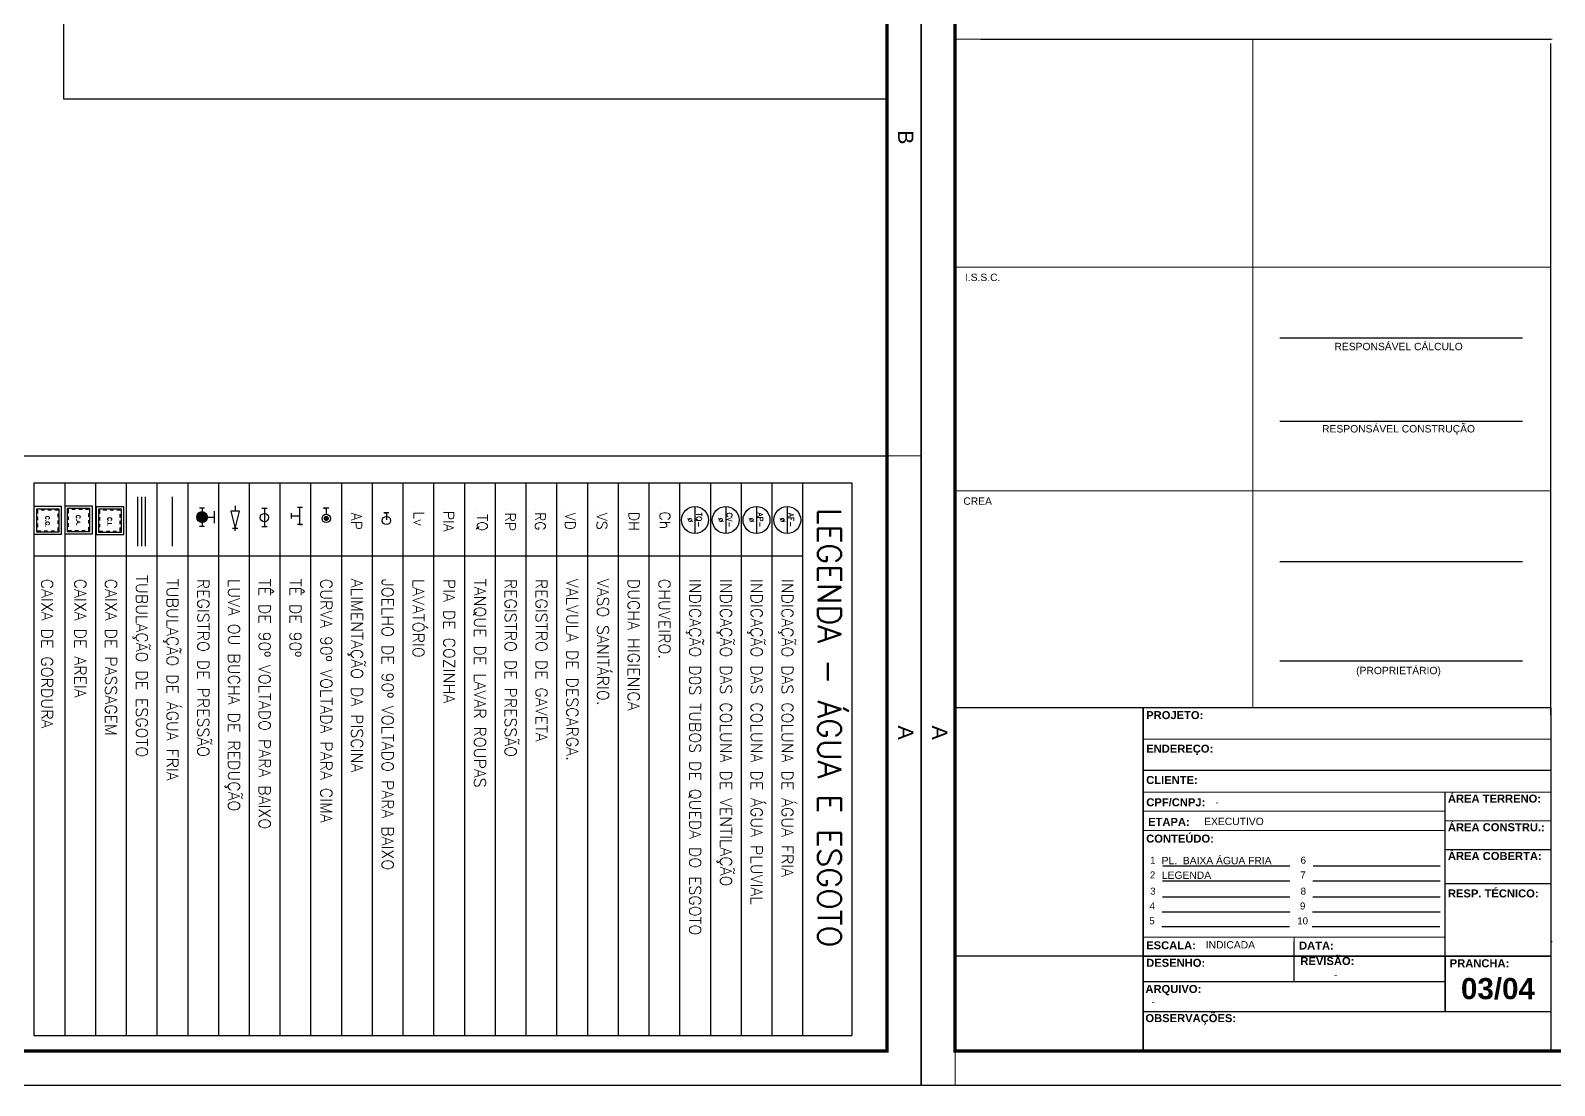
# Model space of a CAD drawing. Header units: millimetres. Extents: x 1904 to 2142, y -1319 to -1235.
# Drawn here: x 1937.5 to 1982.28, y -1319.03 to -1288.02 of the extents above; entities that cross this region are included whole.
import ezdxf
from ezdxf.enums import TextEntityAlignment as Align

# ---------------------------------------------------------------- set-up
doc = ezdxf.new("R2010")
doc.units = ezdxf.units.MM
doc.header["$LTSCALE"] = 30
doc.linetypes.add('HIDDEN', pattern=[0.375, 0.25, -0.125])
doc.linetypes.add('HIDDENX2', pattern=[0.75, 0.5, -0.25])
doc.layers.get('0').update_dxf_attribs({"linetype": 'CONTINUOUS'})
for name, color, linetype in [('A-PEN-R', 1, 'CONTINUOUS'), ('A-PEN-Y', 2, 'CONTINUOUS'), ('E-txt-g', 3, 'CONTINUOUS'), ('Eixo', 4, 'HIDDENX2'), ('HIDROGRAFIA', 4, 'CONTINUOUS'), ("LINHA - PROJETU'S", 1, 'CONTINUOUS'), ('P2', 1, 'CONTINUOUS'), ("PRANCHA - PROJETU'S", 7, 'CONTINUOUS'), ('TUBULAÇÃO_ESGOTO', 5, 'CONTINUOUS'), ('TUBULAÇÃO_HIDRÁULICA', 3, 'CONTINUOUS'), ('TXT_0', 7, 'CONTINUOUS'), ('TXT_1', 2, 'CONTINUOUS'), ('TXT_2', 6, 'CONTINUOUS')]:
    doc.layers.add(name, color=color, linetype=linetype)
doc.styles.add('ADITIVOCAD', font='ROMANS.shx')
doc.styles.add('ARIAL', font='arial.ttf', dxfattribs={"height": 2})
doc.styles.add('HELVET', font='HELVET.SHX')
doc.styles.add('R80', font='simplex.shx', dxfattribs={"height": 12})

# ---------------------------------------------------------------- blocks, each defined once
blk = doc.blocks.new('ADFSGASDFG')
at = {"layer": "PRANCHA - PROJETU'S", "color": 1}
for p, q in [((360.678, 107.346), (276.578, 107.346)), ((360.678, 47.946), (360.678, 107.346)), ((276.578, 47.946), (360.678, 47.946))]:
    blk.add_line(p, q, dxfattribs=at)
at = {"layer": "PRANCHA - PROJETU'S", "color": 4, "const_width": 0.1}
blk.add_lwpolyline([(279.078, 106.346), (359.678, 106.346), (359.678, 48.946), (279.078, 48.946)], close=True, dxfattribs=at)
blk = doc.blocks.new('Adh_Afn')
blk.add_line((-0.25, 0), (0.25, 0))
blk.add_circle((0, 0), 0.25)
at = {"flags": 8}
for tag, p in [('$AF', (0, 0.07)), ('$DIAM', (0, -0.091))]:
    blk.add_attdef(tag, text='', height=0.1, dxfattribs=at).set_placement(p, align=Align.MIDDLE)
blk = doc.blocks.new('ADH_HIUTILIZ1')
blk.add_line((0.12, 0), (0.12, 0))
at = {"flags": 8}
blk.add_attdef('$N', text='', height=0.09, dxfattribs=at).set_placement((0.226, 0.042), align=Align.MIDDLE)
blk = doc.blocks.new('Adh_cx_j90b')
blk.add_lwpolyline([(-0.068, 0.022), (-0.068, -0.022), (-0.068, 0), (-0.006, 0)])
blk.add_circle((0, 0), 0.0359)
blk = doc.blocks.new('Adh_cx_c90c')
h = blk.add_hatch()
h.set_pattern_fill('_U', color=256, scale=0.002, angle=45, style=0, double=1, pattern_type=0)
h.set_pattern_definition([(45, (-6.0733674, -5.0413484), (-0.00141421356, 0.00141421356), []), (135, (-6.0733674, -5.0413484), (-0.00141421356, -0.00141421356), [])])
h.paths.add_polyline_path([(-0.017, 0, 1), (0.017, 0, 1)])
blk.add_lwpolyline([(-0.088, 0.022), (-0.088, -0.023), (-0.088, 0), (-0.036, 0)])
for radius in [0.0359, 0.017]:
    blk.add_circle((0, 0), radius)
blk = doc.blocks.new('Adh_cx_te90')
for p, q in [((-0.075, -0.0225), (-0.075, 0.0225)), ((0.075, 0), (-0.075, 0)), ((0, -0.075), (0, 0)), ((0.075, 0), (0.075, 0.0225)), ((0.075, 0.0225), (0.075, -0.0225)), ((-0.0225, -0.075), (0.0225, -0.075))]:
    blk.add_line(p, q)
blk = doc.blocks.new('Adh_cx_te90b')
for p, q in [((-0.078, 0.0225), (-0.078, -0.0225)), ((-0.078, 0), (0.078, 0)), ((0.078, -0.0225), (0.078, 0.0225))]:
    blk.add_line(p, q)
blk.add_circle((0, 0), 0.0359)
blk = doc.blocks.new('Adh_cx_lvr')
for p, q in [((0, 0), (-0.15, 0.0375)), ((-0.15, 0.0375), (-0.15, -0.0375)), ((-0.15, -0.0375), (0, 0)), ((0, 0.0225), (0, -0.0225)), ((-0.195, 0), (-0.15, 0)), ((0.0225, 0), (0, 0))]:
    blk.add_line(p, q)
blk = doc.blocks.new('Adh_acs_rg')
h = blk.add_hatch()
h.set_pattern_fill('_U', color=256, scale=0.002, angle=45, style=0, double=1)
h.set_pattern_definition([(45, (-7.4131718, -5.1711377), (-0.00141421356, 0.00141421356), []), (135, (-7.4131718, -5.1711377), (-0.00141421356, -0.00141421356), [])])
h.paths.add_polyline_path([(-0.046, 0, 1), (0.046, 0, 1)])
for p, q in [((-0.078, 0.022), (-0.078, -0.022)), ((0.053, 0.108), (-0.053, 0.108)), ((0, 0.046), (0, 0.108)), ((0.078, -0.022), (0.078, 0.022)), ((-0.078, 0), (-0.046, 0)), ((0.046, 0), (0.078, 0))]:
    blk.add_line(p, q)
blk.add_circle((0, 0), 0.046)
blk = doc.blocks.new('Adhs_RefTbl')
at = {"color": 0, "linetype": 'ByBlock', "ltscale": 0.5}
blk.add_line((-0.321, 0), (0.321, 0), dxfattribs=at)
blk = doc.blocks.new('inp_cx')
for p, q in [((40, 40), (-40, 40)), ((-40, 40), (-40, -40)), ((40, -40), (40, 40)), ((-40, -40), (40, -40))]:
    blk.add_line(p, q)
at = {"color": 1, "linetype": 'Continuous', "ltscale": 0.5}
for p, q in [((33, 33), (-33, 33)), ((-33, 33), (-33, -33)), ((33, -33), (33, 33)), ((-33, -33), (33, -33))]:
    blk.add_line(p, q, dxfattribs=at)
at = {"color": 1, "linetype": 'HIDDEN', "ltscale": 0.5}
for p, q in [((30, 30), (-30, 30)), ((-30, 30), (-30, -30)), ((30, -30), (30, 30)), ((-30, -30), (30, -30))]:
    blk.add_line(p, q, dxfattribs=at)
at = {"style": 'R80'}
blk.add_text('C.I.', height=12, dxfattribs=at).set_placement((-10, -6.9))
blk = doc.blocks.new('_cxgordu')
for p, q in [((40, 40), (-40, 40)), ((-40, 40), (-40, -40)), ((40, -40), (40, 40)), ((-40, -40), (40, -40))]:
    blk.add_line(p, q)
at = {"color": 1, "linetype": 'Continuous', "ltscale": 0.5}
for p, q in [((33, 33), (-33, 33)), ((-33, 33), (-33, -33)), ((33, -33), (33, 33)), ((-33, -33), (33, -33))]:
    blk.add_line(p, q, dxfattribs=at)
at = {"color": 1, "linetype": 'HIDDEN', "ltscale": 0.5}
for p, q in [((30, 30), (-30, 30)), ((-30, 30), (-30, -30)), ((30, -30), (30, 30)), ((-30, -30), (30, -30))]:
    blk.add_line(p, q, dxfattribs=at)
at = {"style": 'R80'}
blk.add_text('C.G.', height=12, dxfattribs=at).set_placement((-12.9, -6.9))
blk = doc.blocks.new('_cxareia')
for p, q in [((40, 40), (-40, 40)), ((-40, 40), (-40, -40)), ((40, -40), (40, 40)), ((-40, -40), (40, -40))]:
    blk.add_line(p, q)
at = {"color": 1, "linetype": 'Continuous', "ltscale": 0.5}
for p, q in [((33, 33), (-33, 33)), ((-33, 33), (-33, -33)), ((33, -33), (33, 33)), ((-33, -33), (33, -33))]:
    blk.add_line(p, q, dxfattribs=at)
at = {"color": 1, "linetype": 'HIDDEN', "ltscale": 0.5}
for p, q in [((30, 30), (-30, 30)), ((-30, 30), (-30, -30)), ((30, -30), (30, 30)), ((-30, -30), (30, -30))]:
    blk.add_line(p, q, dxfattribs=at)
at = {"style": 'R80'}
blk.add_text('C.A.', height=12, dxfattribs=at).set_placement((-14.7, -6.9))

msp = doc.modelspace()

# ---------------------------------------------------------------- linework, layer by layer
at = {"color": 4}
msp.add_line((1982.168, -1308.134), (1982.168, -1288.4), dxfattribs=at)
at = {"layer": 'A-PEN-R'}
for p, q in [((1938.476, -1259.728), (1938.476, -1290.039)), ((1962.668, -1290.039), (1938.476, -1290.039)), ((1935.01, -1300.519), (1962.668, -1300.519))]:
    msp.add_line(p, q, dxfattribs=at)
at = {"layer": 'A-PEN-Y'}
msp.add_line((1965.419, -1288.277), (1982.168, -1288.277), dxfattribs=at)
at = {"layer": 'E-txt-g'}
for p, q in [((1981.335, -1297.064), (1974.209, -1297.064)), ((1981.335, -1299.513), (1974.209, -1299.513)), ((1981.335, -1303.642), (1974.209, -1303.642)), ((1981.335, -1306.557), (1974.209, -1306.557))]:
    msp.add_line(p, q, dxfattribs=at)
at = {"layer": 'Eixo'}
msp.add_line((1940.765, -1301.731), (1940.764, -1303.18), dxfattribs=at)
at = {"layer": "LINHA - PROJETU'S", "color": 1}
msp.add_line((1964.668, -1307.853), (1964.668, -1294.901), dxfattribs=at)
at = {"layer": "LINHA - PROJETU'S", "color": 1, "const_width": 0.03}
for points in [[(1964.668, -1307.931), (1964.668, -1288.277), (1982.215, -1288.277)], [(1973.418, -1307.931), (1973.418, -1288.277)], [(1982.168, -1294.978), (1964.668, -1294.978)], [(1963.668, -1300.519), (1962.668, -1300.519)], [(1963.668, -1300.519), (1962.668, -1300.519)], [(1963.668, -1300.519), (1962.668, -1300.519)], [(1982.168, -1301.556), (1964.668, -1301.556)], [(1982.168, -1307.931), (1964.668, -1307.931), (1964.668, -1319.019)], [(1970.192, -1318.019), (1970.192, -1307.931)], [(1970.192, -1308.849), (1982.168, -1308.849)], [(1970.192, -1308.849), (1982.168, -1308.849)], [(1970.192, -1309.768), (1982.168, -1309.768)], [(1970.192, -1310.406), (1982.168, -1310.406)], [(1970.192, -1310.406), (1982.168, -1310.406)], [(1970.192, -1310.406), (1982.168, -1310.406)], [(1979.066, -1310.406), (1979.066, -1316.848)], [(1979.066, -1310.97), (1970.192, -1310.97)], [(1970.192, -1310.97), (1979.066, -1310.97)], [(1970.192, -1311.535), (1979.066, -1311.535)], [(1982.168, -1311.249), (1979.066, -1311.249)], [(1979.066, -1312.093), (1982.168, -1312.093)], [(1982.168, -1313.093), (1979.066, -1313.093)], [(1979.066, -1314.672), (1970.192, -1314.672)], [(1974.629, -1314.672), (1974.629, -1315.98)], [(1964.668, -1315.226), (1982.168, -1315.226)], [(1979.066, -1315.98), (1974.629, -1315.98), (1974.629, -1315.226)], [(1979.066, -1315.226), (1979.066, -1315.98)], [(1974.629, -1315.98), (1970.192, -1315.98)], [(1982.168, -1316.859), (1970.192, -1316.859)]]:
    msp.add_lwpolyline(points, dxfattribs=at)
at = {"layer": "LINHA - PROJETU'S", "color": 1}
for points in [[(1970.192, -1307.931), (1970.192, -1318.019)], [(1979.066, -1315.226), (1979.066, -1316.848)]]:
    msp.add_lwpolyline(points, dxfattribs=at)
at = {"layer": 'P2'}
msp.add_line((1982.168, -1307.931), (1964.668, -1307.931), dxfattribs=at)
at = {"layer": "PRANCHA - PROJETU'S", "color": 1}
for p, q in [((1964.668, -1307.931), (1964.668, -1318.019)), ((1974.629, -1315.226), (1974.629, -1314.8)), ((1970.192, -1315.226), (1964.668, -1315.226)), ((1970.192, -1316.859), (1982.168, -1316.859))]:
    msp.add_line(p, q, dxfattribs=at)
at = {"layer": "PRANCHA - PROJETU'S"}
for p, q in [((1982.168, -1307.931), (1982.168, -1318.019)), ((1964.668, -1318.019), (1982.168, -1318.019)), ((1964.668, -1318.019), (1982.168, -1318.019)), ((1964.668, -1318.019), (1982.168, -1318.019)), ((1966.44, -1318.019), (1982.168, -1318.019)), ((1971.005, -1318.019), (1981.843, -1318.019)), ((1971.005, -1318.019), (1982.168, -1318.019))]:
    msp.add_line(p, q, dxfattribs=at)
at = {"layer": "PRANCHA - PROJETU'S", "color": 6}
for p, q in [((1970.766, -1312.579), (1974.504, -1312.579)), ((1975.185, -1312.58), (1978.546, -1312.58)), ((1975.185, -1312.58), (1978.923, -1312.58)), ((1970.757, -1313.013), (1974.504, -1313.013)), ((1975.176, -1313.013), (1978.923, -1313.013)), ((1970.757, -1313.488), (1974.504, -1313.488)), ((1975.176, -1313.488), (1978.923, -1313.488)), ((1970.747, -1313.925), (1974.504, -1313.925)), ((1970.747, -1313.925), (1974.504, -1313.925)), ((1975.167, -1313.925), (1978.923, -1313.925)), ((1975.167, -1313.925), (1978.923, -1313.925)), ((1970.738, -1314.362), (1974.495, -1314.362)), ((1970.738, -1314.362), (1974.495, -1314.362)), ((1975.158, -1314.362), (1978.914, -1314.362)), ((1975.158, -1314.362), (1978.914, -1314.362))]:
    msp.add_line(p, q, dxfattribs=at)
at = {"layer": "PRANCHA - PROJETU'S", "color": 1}
for points in [[(1940.418, -1318.019), (1962.668, -1318.019), (1962.668, -1300.519)], [(1982.168, -1307.931), (1964.668, -1307.931), (1964.668, -1318.019)], [(1970.192, -1315.575), (1970.192, -1307.931)], [(1979.066, -1316.848), (1979.066, -1310.406)], [(1979.066, -1312.093), (1982.168, -1312.093)], [(1979.066, -1313.093), (1982.168, -1313.093)], [(1982.168, -1314.8), (1982.208, -1314.8)], [(1970.192, -1315.226), (1982.168, -1315.226)], [(1970.192, -1318.019), (1970.192, -1315.575)], [(1974.629, -1315.98), (1974.629, -1315.226)], [(1979.066, -1315.575), (1979.066, -1315.573)], [(1970.192, -1315.98), (1979.066, -1315.98)]]:
    msp.add_lwpolyline(points, dxfattribs=at)
at = {"layer": 'TUBULAÇÃO_ESGOTO'}
for p, q in [((1940.651, -1303.18), (1940.653, -1301.731)), ((1940.877, -1303.18), (1940.878, -1301.731))]:
    msp.add_line(p, q, dxfattribs=at)
at = {"layer": 'TXT_1'}
for p, q in [((1937.603, -1301.313), (1961.632, -1301.313)), ((1937.603, -1301.313), (1961.632, -1301.313)), ((1937.603, -1301.313), (1937.603, -1317.559)), ((1938.506, -1301.313), (1938.506, -1317.559)), ((1939.41, -1301.313), (1939.41, -1317.559)), ((1940.313, -1301.313), (1940.313, -1317.559)), ((1941.217, -1301.313), (1941.217, -1317.559)), ((1942.12, -1301.313), (1942.12, -1317.559)), ((1942.12, -1301.313), (1942.12, -1317.559)), ((1943.023, -1301.313), (1943.023, -1317.559)), ((1943.927, -1301.313), (1943.927, -1317.559)), ((1944.83, -1301.313), (1944.83, -1317.559)), ((1945.733, -1301.313), (1945.733, -1317.559)), ((1946.637, -1301.313), (1946.637, -1317.559)), ((1946.637, -1301.313), (1946.637, -1317.559)), ((1947.54, -1301.313), (1947.54, -1317.559)), ((1948.443, -1301.313), (1948.443, -1317.559)), ((1949.347, -1301.313), (1949.347, -1317.559)), ((1950.25, -1301.313), (1950.25, -1317.559)), ((1951.153, -1301.313), (1951.153, -1317.559)), ((1952.057, -1301.313), (1952.057, -1317.559)), ((1952.96, -1301.313), (1952.96, -1317.559)), ((1953.864, -1301.313), (1953.864, -1317.559)), ((1954.767, -1301.313), (1954.767, -1317.559)), ((1955.67, -1301.313), (1955.67, -1317.559)), ((1956.574, -1301.313), (1956.574, -1317.559)), ((1957.477, -1301.313), (1957.477, -1317.559)), ((1958.38, -1301.313), (1958.38, -1317.559)), ((1959.284, -1301.313), (1959.284, -1317.559)), ((1960.187, -1301.313), (1960.187, -1317.559)), ((1961.632, -1301.313), (1961.632, -1317.559)), ((1937.603, -1303.458), (1960.187, -1303.458)), ((1937.603, -1317.559), (1961.632, -1317.559))]:
    msp.add_line(p, q, dxfattribs=at)

# ---------------------------------------------------------------- block references
at = {"layer": 'HIDROGRAFIA', "xscale": 0.01016275671760874, "yscale": 0.01016275671658174, "zscale": 0.01016275671656531, "rotation": 270}
for name, p in [('_cxgordu', (1938.01, -1302.421)), ('_cxareia', (1938.913, -1302.41)), ('inp_cx', (1939.836, -1302.429))]:
    msp.add_blockref(name, p, dxfattribs=at)
at = {"layer": "PRANCHA - PROJETU'S", "color": 1, "rotation": 270}
for p in [(1856.322, -958.341), (1915.722, -958.341)]:
    msp.add_blockref('ADFSGASDFG', p, dxfattribs=at)
at = {"layer": 'TUBULAÇÃO_HIDRÁULICA', "xscale": 2.258390381458958, "yscale": 2.258390381458958, "zscale": 2.258390381458958, "rotation": 270}
msp.add_blockref('Adhs_RefTbl', (1941.668, -1302.456), dxfattribs=at)
at = {"layer": 'TXT_1', "xscale": 3.387585572188437, "yscale": 3.387585572188437, "zscale": 3.387585572188437, "rotation": 270}
for name, p in [('Adh_acs_rg', (1942.542, -1302.324)), ('Adh_cx_lvr', (1943.514, -1302.655)), ('Adh_cx_te90b', (1944.374, -1302.337)), ('Adh_cx_te90', (1945.419, -1302.284)), ('Adh_cx_c90c', (1946.191, -1302.363)), ('Adh_cx_j90b', (1947.96, -1302.424))]:
    msp.add_blockref(name, p, dxfattribs=at)
at = {"layer": 'TXT_1'}
ref = msp.add_blockref('ADH_HIUTILIZ1', (1946.937, -1301.681), dxfattribs=dict(at, xscale=3.387585572188437, yscale=3.387585572188437, zscale=3.387585572188437, rotation=270))
ref.add_attrib('$N', 'AP', dxfattribs={"layer": '0', "height": 0.3049, "rotation": 270, "style": 'ADITIVOCAD', "flags": 8}).set_placement((1947.08, -1302.447), align=Align.MIDDLE)
ref = msp.add_blockref('ADH_HIUTILIZ1', (1948.775, -1301.604), dxfattribs=dict(at, xscale=3.387585572188437, yscale=3.387585572188437, zscale=3.387585572188437, rotation=270))
ref.add_attrib('$N', 'Lv', dxfattribs={"layer": '0', "height": 0.3049, "rotation": 270, "style": 'ADITIVOCAD', "flags": 8}).set_placement((1948.918, -1302.37), align=Align.MIDDLE)
ref = msp.add_blockref('ADH_HIUTILIZ1', (1949.647, -1301.681), dxfattribs=dict(at, xscale=3.387585572188437, yscale=3.387585572188437, zscale=3.387585572188437, rotation=270))
ref.add_attrib('$N', 'PIA', dxfattribs={"layer": '0', "height": 0.3049, "rotation": 270, "style": 'ADITIVOCAD', "flags": 8}).set_placement((1949.79, -1302.447), align=Align.MIDDLE)
ref = msp.add_blockref('ADH_HIUTILIZ1', (1950.616, -1301.72), dxfattribs=dict(at, xscale=3.387585572188437, yscale=3.387585572188437, zscale=3.387585572188437, rotation=270))
ref.add_attrib('$N', 'TQ', dxfattribs={"layer": '0', "height": 0.3049, "rotation": 270, "style": 'ADITIVOCAD', "flags": 8}).set_placement((1950.759, -1302.486), align=Align.MIDDLE)
ref = msp.add_blockref('ADH_HIUTILIZ1', (1951.454, -1301.698), dxfattribs=dict(at, xscale=3.387585572188437, yscale=3.387585572188437, zscale=3.387585572188437, rotation=270))
ref.add_attrib('$N', 'RP', dxfattribs={"layer": '0', "height": 0.3049, "rotation": 270, "style": 'ADITIVOCAD', "flags": 8}).set_placement((1951.597, -1302.464), align=Align.MIDDLE)
ref = msp.add_blockref('ADH_HIUTILIZ1', (1952.334, -1301.681), dxfattribs=dict(at, xscale=3.387585572188437, yscale=3.387585572188437, zscale=3.387585572188437, rotation=270))
ref.add_attrib('$N', 'RG', dxfattribs={"layer": '0', "height": 0.3049, "rotation": 270, "style": 'ADITIVOCAD', "flags": 8}).set_placement((1952.477, -1302.447), align=Align.MIDDLE)
ref = msp.add_blockref('ADH_HIUTILIZ1', (1953.218, -1301.681), dxfattribs=dict(at, xscale=3.387585572188437, yscale=3.387585572188437, zscale=3.387585572188437, rotation=270))
ref.add_attrib('$N', 'VD', dxfattribs={"layer": '0', "height": 0.3049, "rotation": 270, "style": 'ADITIVOCAD', "flags": 8}).set_placement((1953.361, -1302.447), align=Align.MIDDLE)
ref = msp.add_blockref('ADH_HIUTILIZ1', (1954.148, -1301.681), dxfattribs=dict(at, xscale=3.387585572188437, yscale=3.387585572188437, zscale=3.387585572188437, rotation=270))
ref.add_attrib('$N', 'VS', dxfattribs={"layer": '0', "height": 0.3049, "rotation": 270, "style": 'ADITIVOCAD', "flags": 8}).set_placement((1954.291, -1302.447), align=Align.MIDDLE)
ref = msp.add_blockref('ADH_HIUTILIZ1', (1955.091, -1301.681), dxfattribs=dict(at, xscale=3.387585572188437, yscale=3.387585572188437, zscale=3.387585572188437, rotation=270))
ref.add_attrib('$N', 'DH', dxfattribs={"layer": '0', "height": 0.3049, "rotation": 270, "style": 'ADITIVOCAD', "flags": 8}).set_placement((1955.234, -1302.447), align=Align.MIDDLE)
ref = msp.add_blockref('ADH_HIUTILIZ1', (1956, -1301.65), dxfattribs=dict(at, xscale=3.387585572188437, yscale=3.387585572188437, zscale=3.387585572188437, rotation=270))
ref.add_attrib('$N', 'Ch', dxfattribs={"layer": '0', "height": 0.3049, "rotation": 270, "style": 'ADITIVOCAD', "flags": 8}).set_placement((1956.143, -1302.417), align=Align.MIDDLE)
ref = msp.add_blockref('Adh_Afn', (1957.025, -1302.408), dxfattribs=dict(at, xscale=1.58087326702086, yscale=1.58087326702086, zscale=1.58087326702127, rotation=270))
ref.add_attrib('$AF', 'TQ-', dxfattribs={"layer": '0', "height": 0.1581, "rotation": 270, "style": 'ADITIVOCAD', "flags": 8}).set_placement((1957.136, -1302.408), align=Align.MIDDLE)
ref.add_attrib('$DIAM', '%%C', dxfattribs={"layer": '0', "height": 0.1581, "rotation": 270, "style": 'ADITIVOCAD', "flags": 8}).set_placement((1956.882, -1302.408), align=Align.MIDDLE)
ref = msp.add_blockref('Adh_Afn', (1957.929, -1302.408), dxfattribs=dict(at, xscale=1.58087326702086, yscale=1.58087326702086, zscale=1.58087326702127, rotation=270))
ref.add_attrib('$AF', 'CV-', dxfattribs={"layer": '0', "height": 0.1581, "rotation": 270, "style": 'ADITIVOCAD', "flags": 8}).set_placement((1958.04, -1302.408), align=Align.MIDDLE)
ref.add_attrib('$DIAM', '%%C', dxfattribs={"layer": '0', "height": 0.1581, "rotation": 270, "style": 'ADITIVOCAD', "flags": 8}).set_placement((1957.785, -1302.408), align=Align.MIDDLE)
ref = msp.add_blockref('Adh_Afn', (1958.832, -1302.408), dxfattribs=dict(at, xscale=1.58087326702086, yscale=1.58087326702086, zscale=1.58087326702127, rotation=270))
ref.add_attrib('$AF', 'AP-', dxfattribs={"layer": '0', "height": 0.1581, "rotation": 270, "style": 'ADITIVOCAD', "flags": 8}).set_placement((1958.943, -1302.408), align=Align.MIDDLE)
ref.add_attrib('$DIAM', '%%C', dxfattribs={"layer": '0', "height": 0.1581, "rotation": 270, "style": 'ADITIVOCAD', "flags": 8}).set_placement((1958.688, -1302.408), align=Align.MIDDLE)
ref = msp.add_blockref('Adh_Afn', (1959.735, -1302.408), dxfattribs=dict(at, xscale=1.58087326702086, yscale=1.58087326702086, zscale=1.58087326702127, rotation=270))
ref.add_attrib('$AF', 'AF-', dxfattribs={"layer": '0', "height": 0.1581, "rotation": 270, "style": 'ADITIVOCAD', "flags": 8}).set_placement((1959.846, -1302.408), align=Align.MIDDLE)
ref.add_attrib('$DIAM', '%%C', dxfattribs={"layer": '0', "height": 0.1581, "rotation": 270, "style": 'ADITIVOCAD', "flags": 8}).set_placement((1959.592, -1302.408), align=Align.MIDDLE)

# ---------------------------------------------------------------- texts
at = {"layer": "PRANCHA - PROJETU'S", "color": 50, "linetype": 'Continuous', "style": 'ARIAL'}
for s, p in [('B', (1963.218, -1291.159)), ('B', (1963.218, -1291.159)), ('A', (1963.218, -1308.659)), ('A', (1963.218, -1308.659)), ('A', (1963.218, -1308.659)), ('A', (1964.218, -1308.659))]:
    msp.add_text(s, height=0.45, rotation=270, dxfattribs=at).set_placement(p, align=Align.MIDDLE)
at = {"layer": "PRANCHA - PROJETU'S", "color": 2, "style": 'ARIAL'}
for s, height, p in [('I.S.S.C.', 0.2168, (1965.477, -1295.275)), ('RESPONSÁVEL CÁLCULO', 0.21676, (1977.697, -1297.282)), ('RESPONSÁVEL CONSTRUÇÃO', 0.21676, (1977.697, -1299.731)), ('CREA', 0.2168, (1965.329, -1301.853)), ('(PROPRIETÁRIO)', 0.21676, (1977.695, -1306.837))]:
    msp.add_text(s, height=height, dxfattribs=at).set_placement(p, align=Align.MIDDLE)
for s, height, p in [('-', 0.217, (1972.315, -1310.812)), ('EXECUTIVO', 0.2168, (1971.985, -1311.377)), ('PL.  BAIXA ÁGUA FRIA', 0.21676, (1970.736, -1312.529)), ('LEGENDA', 0.2168, (1970.743, -1312.959)), ('INDICADA', 0.2168, (1972.032, -1315.005)), ('-', 0.217, (1975.799, -1315.877)), ('-', 0.217, (1970.437, -1316.672))]:
    msp.add_text(s, height=height, dxfattribs=at).set_placement(p)
at = {"layer": "PRANCHA - PROJETU'S", "style": 'ARIAL'}
for s, height, p in [('1', 0.205, (1970.399, -1312.512)), ('6', 0.205, (1974.818, -1312.513)), ('2', 0.205, (1970.39, -1312.946)), ('7', 0.205, (1974.809, -1312.946)), ('3', 0.205, (1970.399, -1313.421)), ('8', 0.205, (1974.818, -1313.421)), ('4', 0.205, (1970.381, -1313.858)), ('9', 0.205, (1974.8, -1313.858)), ('5', 0.205, (1970.372, -1314.295)), ('10', 0.2047, (1974.719, -1314.295))]:
    msp.add_text(s, height=height, dxfattribs=at).set_placement(p)
at = {"layer": "PRANCHA - PROJETU'S", "color": 3, "char_height": 0.23508, "width": 8.80966, "attachment_point": 1, "style": 'HELVET'}
for s, insert in [('{\\fArial|b1|i0|c0|p34;PROJETO:}', (1970.282, -1308.027)), ('{\\fArial|b1|i0|c0|p34;ENDEREÇO:}', (1970.282, -1309.014)), ('{\\fArial|b1|i0|c0|p34;CLIENTE:}', (1970.282, -1309.935)), ('{\\fArial|b1|i0|c0|p34;CPF/CNPJ:}', (1970.285, -1310.589)), ('{\\fArial|b1|i0|c0|p34;ÁREA TERRENO:}', (1979.147, -1310.481)), ('{\\fArial|b1|i0|c0|p34;ETAPA:}', (1970.338, -1311.165)), ('{\\fArial|b1|i0|c0|p34;ÁREA CONSTRU.:}', (1979.147, -1311.323)), ('{\\fArial|b1|i0|c0|p34;CONTEÚDO:}', (1970.282, -1311.657)), ('{\\fArial|b1|i0|c0|p34;ÁREA COBERTA:}', (1979.147, -1312.168)), ('{\\fArial|b1|i0|c0|p34;RESP. TÉCNICO:}', (1979.147, -1313.269)), ('{\\fArial|b1|i0|c0|p34;ESCALA:}', (1970.282, -1314.793)), ('{\\fArial|b1|i0|c0|p34;DATA:}', (1974.772, -1314.801)), ('{\\fArial|b1|i0|c0|p34;DESENHO:}', (1970.282, -1315.309)), ('{\\fArial|b1|i0|c0|p34;REVISÃO:}', (1974.812, -1315.256)), ('{\\fArial|b1|i0|c0|p34;PRANCHA:}', (1979.199, -1315.321)), ('{\\fArial|b1|i0|c0|p34;ARQUIVO:}', (1970.259, -1316.078)), ('{\\fArial|b1|i0|c0|p34;OBSERVAÇÕES:}', (1970.259, -1316.935))]:
    msp.add_mtext(s, dxfattribs=dict(at, insert=insert))
at = {"layer": "PRANCHA - PROJETU'S", "color": 2, "insert": (1979.53, -1315.873), "char_height": 0.62207, "width": 23.31203, "attachment_point": 1, "style": 'HELVET'}
msp.add_mtext('{\\fArial|b1|i0|c0|p34;03/04}', dxfattribs=at)
at = {"layer": 'TXT_0', "style": 'ADITIVOCAD'}
for s, height, p in [('CAIXA DE GORDURA', 0.33876, (1937.82, -1304.136)), ('CAIXA DE AREIA', 0.33876, (1938.795, -1304.136)), ('CAIXA DE PASSAGEM', 0.33876, (1939.698, -1304.136)), ('TUBULAÇÃO DE ESGOTO', 0.33876, (1940.602, -1304.025)), ('TUBULAÇÃO DE ÁGUA FRIA', 0.33876, (1941.505, -1304.136)), ('REGISTRO DE PRESSÃO', 0.33876, (1942.408, -1304.136)), ('LUVA OU BUCHA DE REDUÇÃO', 0.33876, (1943.312, -1304.136)), ('TÊ DE 90º VOLTADO PARA BAIXO', 0.33876, (1944.215, -1304.136)), ('TÊ DE 90º', 0.3388, (1945.118, -1304.136)), ('CURVA 90º VOLTADA PARA CIMA', 0.33876, (1946.022, -1304.136)), ('ALIMENTAÇÃO DA PISCINA', 0.33876, (1946.925, -1304.136)), ('JOELHO DE 90º VOLTADO PARA BAIXO', 0.33876, (1947.828, -1304.136)), ('LAVATÓRIO', 0.3388, (1948.732, -1304.136)), ('PIA DE COZINHA', 0.33876, (1949.635, -1304.136)), ('TANQUE DE LAVAR ROUPAS', 0.33876, (1950.538, -1304.136)), ('REGISTRO DE PRESSÃO', 0.33876, (1951.442, -1304.136)), ('REGISTRO DE GAVETA', 0.33876, (1952.345, -1304.136)), ('VALVULA DE DESCARGA.', 0.33876, (1953.249, -1304.136)), ('VASO SANITÁRIO.', 0.33876, (1954.152, -1304.136)), ('DUCHA HIGIENICA', 0.33876, (1955.055, -1304.136)), ('CHUVEIRO.', 0.3388, (1955.959, -1304.136)), ('INDICAÇÃO D0S TUBOS DE QUEDA DO ESGOTO', 0.33876, (1956.862, -1304.136)), ('INDICAÇÃO DAS COLUNA DE VENTILAÇÃO', 0.33876, (1957.765, -1304.136)), ('INDICAÇÃO DAS COLUNA DE ÁGUA PLUVIAL', 0.33876, (1958.669, -1304.136)), ('INDICAÇÃO DAS COLUNA DE ÁGUA FRIA', 0.33876, (1959.572, -1304.136))]:
    msp.add_text(s, height=height, rotation=270, dxfattribs=at).set_placement(p)
at = {"layer": 'TXT_2', "style": 'ADITIVOCAD'}
msp.add_text('LEGENDA - ÁGUA E ESGOTO', height=0.67752, rotation=270, dxfattribs=at).set_placement((1960.639, -1302.05))

doc.saveas('drawing.dxf')
